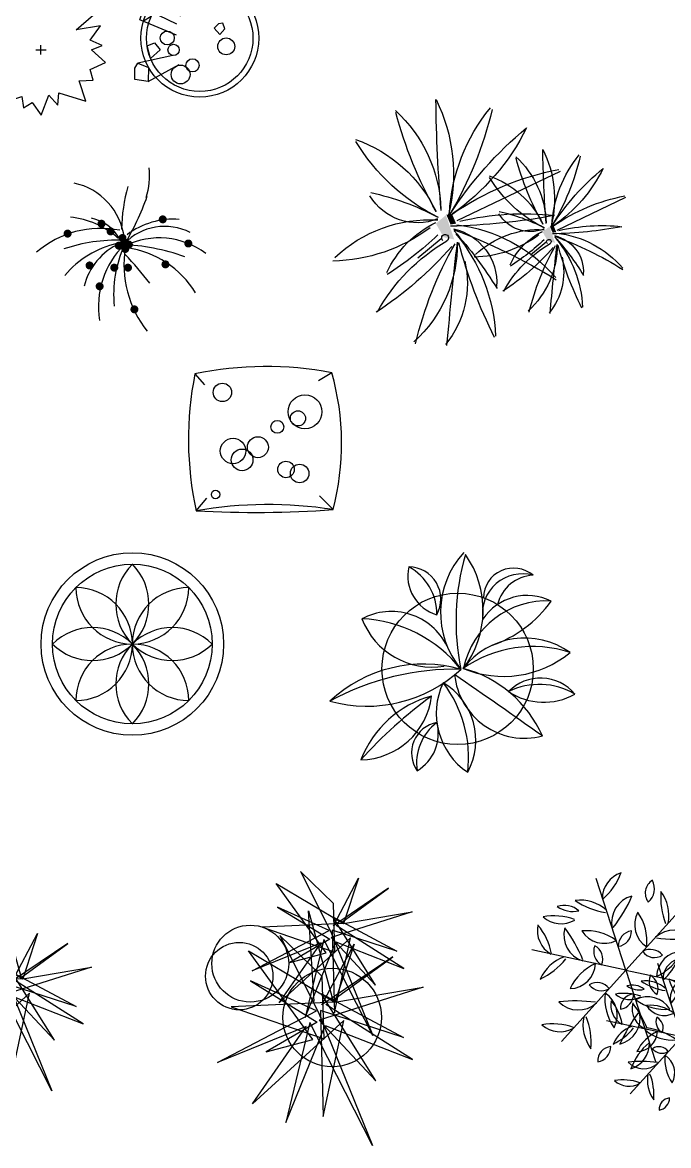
# Model space of a CAD drawing. Extents: x -42728 to 99010, y -18674 to 47645.
# Drawn here: x 39284 to 40984, y 4604 to 7557 of the extents above; entities that cross this region are included whole.
import ezdxf

# ---------------------------------------------------------------- set-up
doc = ezdxf.new("R2010")
doc.units = 0
doc.header["$LTSCALE"] = 100
doc.header["$MEASUREMENT"] = 0
doc.layers.get('0').update_dxf_attribs({"linetype": 'CONTINUOUS'})
for name, color, linetype in [('3', 4, 'CONTINUOUS'), ('9', 9, 'CONTINUOUS'), ('DIM', 3, 'CONTINUOUS'), ('DOOR', 3, 'CONTINUOUS'), ('FLOOR', 6, 'CONTINUOUS'), ('JJ', 1, 'CONTINUOUS'), ('PUB_TEXT', 7, 'CONTINUOUS'), ('字体标注', 3, 'CONTINUOUS'), ('家具', 223, 'CONTINUOUS'), ('标注', 252, 'CONTINUOUS'), ('门窗', 1, 'CONTINUOUS')]:
    doc.layers.add(name, color=color, linetype=linetype)

# ---------------------------------------------------------------- blocks, each defined once
blk = doc.blocks.new('A$C14F861FC')
at = {"layer": '家具'}
for p, q in [((171.8, 164.2), (321.5, 178.8)), ((143.8, 149.1), (106, 135.6)), ((290.8, 107.5), (390.6, 117.2)), ((272.1, 97.4), (246.9, 88.4))]:
    blk.add_line(p, q, dxfattribs=at)
at = {"layer": '家具', "extrusion": (0, 0, -1)}
for centre, major_axis, start_param, end_param in [((699.5, 276.2), (-549.7, 91.4), 5.953622, 6.206836), ((-18.5, 242.7), (-181.8, 30.3), 2.494618, 3.294638), ((-35.5, 166.4), (-183.6, 30.6), 2.092727, 2.877354), ((2170.2, -368.6), (-2059.9, 343), 0.102685, 0.172693), ((-17.8, 298.6), (-216.2, 35.9), 2.864317, 3.573622), ((342.6, 359.1), (-261.9, 43.5), 5.359052, 5.923231), ((-145.3, 555.7), (-484.4, 80.7), 3.558984, 3.863133), ((384.8, 83.2), (-235.3, 39.2), 0.237054, 0.872676), ((-100.3, -46.3), (-330.5, 55), 1.964855, 2.243695), ((463.5, -217.8), (-486.7, 81), 0.756572, 1.066327), ((90.3, 468.7), (-300.1, 49.9), 3.790996, 4.287809), ((146.8, 248.4), (-72.3, 12), 4.528664, 5.919561), ((642.6, 182.1), (-366.5, 60.8), 5.953943, 6.207157), ((163.9, 159.8), (-121.2, 20.3), 2.493364, 3.293384), ((1623.1, -247.7), (-1373.3, 228.5), 0.102769, 0.172776), ((164.4, 197.1), (-144.1, 24.1), 2.863237, 3.572541), ((76, 6.5), (-179.6, 30), 0.998835, 1.811523), ((404.7, 237.4), (-174.6, 29.1), 5.358702, 5.922881), ((152.6, 109), (-122.4, 20.5), 2.09212, 2.876748), ((261.3, -182.2), (-363.7, 60.5), 1.151118, 1.566642), ((79.4, 368.5), (-322.9, 53.8), 3.558989, 3.863137), ((432.8, 53.5), (-156.8, 26.1), 0.237007, 0.872628), ((71.8, 380.1), (-218.8, 36.5), 4.258126, 4.87682), ((158.7, 35.5), (-135, 22.4), 0.615515, 1.300569), ((485.2, -147.2), (-324.5, 54.1), 0.756328, 1.066082), ((236.4, 310.5), (-200.1, 33.3), 3.790661, 4.287475), ((-42, 584), (-460.1, 76.7), 4.143073, 4.324932), ((149, 148.3), (-3.18, 3.18), 4.983467, 10.031563), ((435.4, 970.7), (-844, 140.6), 4.712991, 4.873805), ((-302.9, -36.6), (-496.2, 82.7), 2.590301, 2.778681), ((-301.9, -399.2), (-713.3, 118.8), 2.104666, 2.312064), ((123.7, 94.3), (-72.2, 12), 1.982223, 3.387685), ((-48.9, 71.8), (-223.3, 37.2), 2.630399, 3.280116), ((79.5, -20.9), (-198.3, 33.1), 1.868129, 2.619007), ((131.1, -204.1), (-364, 60.6), 1.524646, 1.86386), ((274.1, 163.6), (-48.2, 8), 4.528847, 5.919744), ((109.4, -32.8), (-220.3, 36.7), 1.964609, 2.243448), ((-78.7, 555.1), (-473.6, 78.8), 4.043169, 4.318556), ((193.4, -98), (-242.4, 40.3), 0.689303, 1.227611), ((-1.9, 195.1), (-171.6, 28.6), 3.313389, 4.160256), ((475.8, -239.1), (-485, 80.7), 0.416451, 0.704988), ((6719.2, -3110.8), (-7218.1, 1201.8), 0.276333, 0.294974), ((800.7, 77.1), (-631, 105.1), 6.00212, 6.210322), ((226.9, 2.4), (-119.8, 19.9), 0.999917, 1.812605), ((350.5, -123.4), (-242.5, 40.4), 1.150782, 1.566306), ((37, 125.5), (-125, 20.9), 3.09397, 4.013697), ((224.1, 251.5), (-145.9, 24.4), 4.257845, 4.876539), ((282, 21.7), (-90, 14.9), 0.61559, 1.300645), ((466.5, 645.2), (-562.7, 93.5), 4.713352, 4.874166), ((229.3, -15.9), (-132.2, 21.9), 1.869091, 2.619969), ((263.7, -138.1), (-242.7, 40.5), 1.524393, 1.863606), ((305.2, -67.3), (-161.6, 27), 0.688571, 1.226879), ((148.3, 387.4), (-306.8, 51), 4.143418, 4.325277), ((175, 128.1), (-114.4, 19.1), 3.313647, 4.160515), ((493.5, -161.4), (-323.4, 53.8), 0.416622, 0.705159), ((4655.7, -2075.8), (-4812.1, 801.2), 0.276325, 0.294966), ((275.5, 96.9), (-2.12, 2.12), 4.983467, 10.031563), ((710, 49.4), (-420.7, 70), 6.0021, 6.210302), ((-25.7, -26.3), (-330.8, 55.1), 2.590425, 2.778805), ((-25, -268.1), (-475.5, 79.3), 2.104577, 2.311976), ((258.7, 60.9), (-48.2, 7.9), 1.983382, 3.388844), ((143.7, 45.9), (-148.9, 24.7), 2.631393, 3.28111), ((123.8, 368.1), (-315.7, 52.7), 4.042716, 4.318103), ((200.9, 81.7), (-83.3, 13.9), 3.094662, 4.014388)]:
    blk.add_ellipse(centre, major_axis=major_axis, ratio=1, start_param=start_param, end_param=end_param, dxfattribs=at)
at = {"layer": '家具'}
for points in [[(159.6, 142.2), (160.2, 176), (147.4, 149.9), (144, 170.2)], [(169, 161.1), (168.3, 175), (161.7, 162.3), (161, 176.2)], [(282.7, 92.8), (283, 115.4), (274.5, 98), (272.2, 111.5)], [(288.9, 105.4), (288.5, 114.7), (284.1, 106.3), (283.6, 115.5)]]:
    blk.add_solid(points, dxfattribs=at)
blk = doc.blocks.new('A$C19F50691')
at = {"layer": '标注', "xscale": 1.99999999999923, "yscale": 1.99999999999923, "zscale": 1.99999999999923, "rotation": 20.01572589324329}
blk.add_blockref('A$C14F861FC', (116.5, -98.1), dxfattribs=at)
blk = doc.blocks.new('A$C53FD5F5C')
at = {"color": 1, "const_width": 150}
for points in [[(4667, 4206, 1), (4817, 4206, 1)], [(1093, 3670, 1), (1243, 3670, 1)], [(2365, 4041, 1), (2515, 4041, 1)], [(2708, 3753, 1), (2858, 3753, 1)], [(3155, 3505, 1), (3305, 3505, 1)], [(3224, 3340, 1), (3374, 3340, 1)], [(3395, 3258, 1), (3545, 3258, 1)], [(5629, 3299, 1), (5779, 3299, 1)], [(3017, 3217, 1), (3167, 3217, 1)], [(3258, 3093, 1), (3408, 3093, 1)], [(1918, 2474, 1), (2068, 2474, 1)], [(2846, 2392, 1), (2996, 2392, 1)], [(3361, 2392, 1), (3511, 2392, 1)], [(4770, 2515, 1), (4920, 2515, 1)], [(2296, 1691, 1), (2446, 1691, 1)], [(3602, 825, 1), (3752, 825, 1)]]:
    blk.add_lwpolyline(points, format="xyb", close=True, dxfattribs=at)
at = {"color": 8}
for centre, radius, start, end in [((1503, 5835), 2741, 342.9456, 6.4814), ((909, 3212), 2408, 6.9904, 78.0284), ((9318, 3740), 6124, 163.8561, 179.1105), ((-5383, 8477), 10130, 328.9873, 340.361), ((925, 1072), 3235, 48.7581, 83.8624), ((1746, 2702), 1577, 28.8901, 78.4579), ((2401, 206), 3661, 78.5516, 130.9815), ((4815, 1831), 2110, 62.9909, 135.9102), ((5152, 1304), 2910, 85.8741, 126.9558), ((3047, -2854), 6280, 88.3286, 108.729), ((4607, 577), 2931, 53.3231, 115.7633), ((3845, -248), 3641, 103.0452, 139.7766), ((4099, 1127), 2379, 114.0956, 166.2953), ((5574, 941), 3247, 134.4861, 189.3762), ((7216, 1397), 4319, 155.0888, 185.9637), ((2891, -4764), 8027, 70.5249, 87.8244), ((7351, 2516), 4065, 171.2496, 218.2333), ((2911, -424), 3591, 31.315, 82.1378), ((-13116, -12281), 22375, 39.0488, 42.6799)]:
    blk.add_arc(centre, radius, start, end, dxfattribs=at)
blk = doc.blocks.new('A$C71670F05')
at = {"color": 2, "xscale": 0.1, "yscale": 0.1, "zscale": 0.1}
blk.add_blockref('A$C53FD5F5C', (0, 0), dxfattribs=at)
blk = doc.blocks.new('A$C52631E65')
at = {"layer": '字体标注'}
blk.add_blockref('A$C71670F05', (0, 0), dxfattribs=at)
blk = doc.blocks.new('A$C48DA3724')
at = {"layer": '门窗', "xscale": 0.7, "yscale": 0.7, "zscale": 0.7}
blk.add_blockref('A$C52631E65', (0, 0), dxfattribs=at)
blk = doc.blocks.new('A$C23A7478F')
at = {"layer": 'DOOR'}
blk.add_circle((759.4, 852.5), 576, dxfattribs=at)
for centre, radius, start, end in [((1728.7, 1210), 1052.7, 142.82817, 201.13914), ((-81.1, 1464.9), 1043.2, 322.53676, 21.43055), ((-1075.6, 1605), 1980.2, 336.97364, 6.99367), ((905.7, 1598), 553.1, 159.42804, 241.3289), ((-152.3, 1204.9), 798, 353.35877, 47.39817), ((-2676.3, 267.4), 3422.6, 14.29814, 26.45879), ((207.7, 1196.1), 235.1, 348.6465, 103.54992), ((67, 1050), 384.3, 15.06453, 77.13188), ((477.9, 1476.9), 329.4, 189.12193, 263.07449), ((452.4, 1806.2), 1019.3, 286.79434, 335.84657), ((1376.4, 815.8), 573.4, 89.40343, 167.53842), ((911.5, 1335.6), 473.9, 274.94162, 6.49048), ((306.1, 624.9), 541.3, 42.9702, 124.43565), ((446, 1892.5), 934.4, 241.49318, 285.91267), ((391.5, 1398.5), 510.1, 219.88447, 307.52137), ((1443.1, 657.2), 308.9, 55.59711, 141.915), ((579.5, 374.9), 536.6, 73.99518, 172.85982), ((-31968.3, 49684.7), 58735.6, 303.029861, 303.825142), ((955.8, 185.9), 677.5, 25.99752, 107.96289), ((1355.4, 1226.4), 409.4, 247.68804, 309.82408), ((1389.6, 1004.8), 246.2, 219.64716, 337.86496), ((13.2, 1351.6), 910.6, 272.12798, 323.67378), ((1323.9, 254.1), 802.7, 135.95851, 197.59108), ((-144.2, 599.1), 916.2, 320.10433, 13.44527), ((240.2, 508.8), 590.6, 302.64358, 30.90601), ((431.4, -965.3), 1823.2, 52.29338, 80.03717), ((1371.8, 1181.8), 726, 210.60618, 283.92961), ((390.4, 271.8), 645.9, 335.11718, 56.31344), ((728.5, 160), 480.6, 124.51036, 187.88483), ((-77.2, 515.4), 535, 308.04293, 4.35226), ((145.5, 417.2), 340.3, 288.3182, 24.077), ((1760.4, 503.6), 931.9, 177.34307, 212.7126), ((701.4, 304.7), 410.4, 312.05804, 34.24832), ((966.7, 240.1), 304.7, 322.71914, 75.95081), ((1102.3, 258.4), 229.3, 297.76349, 67.45102), ((935.1, 152.7), 290.7, 340.48316, 54.76773)]:
    blk.add_arc(centre, radius, start, end, dxfattribs=at)
blk = doc.blocks.new('A$C4A4D3FF8')
at = {"layer": 'FLOOR', "extrusion": (0, 0, -1), "xscale": -0.225, "yscale": 0.225, "zscale": -0.225, "rotation": 248.3538133016243}
blk.add_blockref('A$C23A7478F', (-459.9, 88.9), dxfattribs=at)
blk = doc.blocks.new('A$C3DC24E38')
at = {"layer": 'DIM', "xscale": 0.6400000000000001, "yscale": 0.6400000000000001, "zscale": 0.6400000000000001}
blk.add_blockref('A$C4A4D3FF8', (0, 0), dxfattribs=at)
blk = doc.blocks.new('A$C4F1C3787')
at = {"layer": '3'}
for radius in [40, 35]:
    blk.add_circle((40, 40), radius, dxfattribs=at)
at = {"layer": '9'}
for centre, start, end in [((57.6, 57.5), 135.1616, 224.8384), ((22.4, 57.5), 315.1616, 44.8384), ((15.18, 39.93), 0.1616, 89.8384), ((40.07, 64.82), 180.1616, 269.8384), ((39.93, 64.82), 270.1616, 359.8384), ((64.82, 39.93), 90.1616, 179.8384), ((22.5, 22.4), 45.1616, 134.8384), ((57.5, 22.4), 45.1616, 134.8384), ((22.5, 57.6), 225.1616, 314.8384), ((40.07, 15.18), 90.1616, 179.8384), ((15.18, 40.07), 270.1616, 359.8384), ((57.6, 22.5), 135.1616, 224.8384), ((39.93, 15.18), 0.1616, 89.8384), ((57.5, 57.6), 225.1616, 314.8384), ((64.82, 40.07), 180.1616, 269.8384), ((22.4, 22.5), 315.1616, 44.8384)]:
    blk.add_arc(centre, 24.82, start, end, dxfattribs=at)
blk = doc.blocks.new('A$C1C780E67')
for p, q in [((336.4, 636.4), (249.6, 720.3)), ((249.6, 720.3), (329.4, 562.2)), ((317.3, 507), (185.5, 689)), ((185.5, 689), (363, 583.7)), ((336.2, 578.1), (402.2, 702.7)), ((402.2, 702.7), (363, 583.7)), ((481.5, 676.7), (336.2, 578.1)), ((358.9, 587.3), (481.5, 676.7)), ((325.3, 565.8), (189.4, 627.1)), ((189.4, 627.1), (326.7, 542.6)), ((340.5, 508.5), (336.4, 636.4)), ((285.6, 378.7), (270.7, 616.8)), ((270.7, 616.8), (335.2, 381.9)), ((543.6, 614.6), (330.4, 546.7)), ((446.9, 422), (334.7, 601.3)), ((334.7, 601.3), (503.5, 511)), ((363, 583.7), (543.6, 614.6)), ((122.2, 459.7), (325.3, 565.8)), ((363, 583.7), (150, 574.1)), ((150, 574.1), (340.5, 508.5)), ((329.4, 562.2), (439.7, 289.5)), ((503.5, 511), (333, 566.3)), ((333, 566.3), (338.8, 349.1)), ((521.9, 465.6), (343.9, 578.6)), ((304, 533.4), (122.2, 459.7)), ((380.9, 546), (193.5, 374.9)), ((193.5, 374.9), (304, 533.4)), ((306.4, 444.8), (195.1, 552.3)), ((195.1, 552.3), (297.4, 349.6)), ((326.7, 542.6), (221.8, 481.6)), ((311.3, 541.6), (262, 336.5)), ((262, 336.5), (342.7, 535.8)), ((439.7, 289.5), (311.3, 541.6)), ((330.4, 546.7), (446.9, 422)), ((338.8, 349.1), (380.9, 546)), ((342.7, 535.8), (521.9, 465.6)), ((281.9, 278.9), (112.9, 512.2)), ((112.9, 512.2), (340.5, 377.2)), ((221.8, 481.6), (317.3, 507)), ((306.1, 370.1), (390.7, 529.8)), ((390.7, 529.8), (340.5, 377.2)), ((492.4, 496.4), (306.1, 370.1)), ((335.2, 381.9), (492.4, 496.4)), ((311.7, 280.8), (306.4, 444.8)), ((292.1, 354.3), (117.9, 432.9)), ((117.9, 432.9), (294, 324.5)), ((572.1, 416.8), (298.7, 329.8)), ((340.5, 377.2), (572.1, 416.8)), ((448.1, 169.9), (304.2, 399.8)), ((304.2, 399.8), (520.6, 284.1)), ((340.5, 377.2), (67.4, 364.9)), ((67.4, 364.9), (311.7, 280.8)), ((302.1, 354.9), (309.5, 76.5)), ((520.6, 284.1), (302.1, 354.9)), ((544.2, 225.8), (316, 370.7)), ((31.7, 218.3), (292.1, 354.3)), ((363.4, 328.9), (123.2, 109.5)), ((297.4, 349.6), (438.8, 0)), ((298.7, 329.8), (448.1, 169.9)), ((309.5, 76.5), (363.4, 328.9)), ((264.9, 312.7), (31.7, 218.3)), ((123.2, 109.5), (264.9, 312.7)), ((294, 324.5), (159.5, 246.3)), ((274.2, 323.2), (211, 60.3)), ((211, 60.3), (314.5, 315.8)), ((438.8, 0), (274.2, 323.2)), ((314.5, 315.8), (544.2, 225.8)), ((159.5, 246.3), (281.9, 278.9))]:
    blk.add_line(p, q)
for centre, radius in [((117.6, 478.3), 101.1), ((88.6, 445.4), 88.6), ((333.1, 336.9), 129.6)]:
    blk.add_circle(centre, radius)
blk = doc.blocks.new('A$C2F3377FA')
for p, q in [((198, 295.4), (186.4, 481.1)), ((186.4, 481.1), (236.7, 297.9)), ((214.2, 346.9), (127.4, 430.8)), ((127.4, 430.8), (207.2, 272.7)), ((195.1, 217.5), (63.3, 399.5)), ((63.3, 399.5), (240.8, 294.2)), ((214, 288.7), (280, 413.3)), ((359.3, 387.2), (214, 288.7)), ((236.7, 297.9), (359.3, 387.2)), ((280, 413.3), (240.8, 294.2)), ((203.1, 276.3), (67.2, 337.6)), ((67.2, 337.6), (204.6, 253.1)), ((421.5, 325.1), (208.2, 257.2)), ((218.3, 219), (214.2, 346.9)), ((240.8, 294.2), (421.5, 325.1)), ((324.8, 132.5), (212.5, 311.9)), ((212.5, 311.9), (381.3, 221.6)), ((0, 170.2), (203.1, 276.3)), ((240.8, 294.2), (27.8, 284.6)), ((27.8, 284.6), (218.3, 219)), ((207.2, 272.7), (317.5, 0)), ((210.8, 276.8), (216.7, 59.7)), ((381.3, 221.6), (210.8, 276.8)), ((399.7, 176.1), (221.7, 289.2)), ((181.8, 243.9), (0, 170.2)), ((258.7, 256.5), (71.3, 85.4)), ((71.3, 85.4), (181.8, 243.9)), ((204.6, 253.1), (99.6, 192.1)), ((189.1, 252.1), (139.8, 47)), ((139.8, 47), (220.5, 246.3)), ((317.5, 0), (189.1, 252.1)), ((208.2, 257.2), (324.8, 132.5)), ((216.7, 59.7), (258.7, 256.5)), ((220.5, 246.3), (399.7, 176.1)), ((99.6, 192.1), (195.1, 217.5))]:
    blk.add_line(p, q)
blk = doc.blocks.new('A$C23AA4174')
for p, q in [((247.6, 383.1), (169.5, 623.9)), ((247.6, 383.1), (417, 571.1)), ((247.6, 383.1), (0, 435.9)), ((394.3, 207.7), (331.8, 400.3)), ((247.6, 383.1), (78.1, 195.1)), ((247.6, 383.1), (325.7, 142.3)), ((247.6, 383.1), (495.1, 330.4)), ((394.3, 207.7), (529.8, 358.1)), ((394.3, 207.7), (196.2, 249.9)), ((394.3, 207.7), (258.7, 57.3)), ((394.3, 207.7), (592.3, 165.5)), ((394.3, 207.7), (456.8, 15.1))]:
    blk.add_line(p, q)
for centre, radius, start, end in [((256.5, 571), 71, 107.9503, 180.25), ((76.4, 697.3), 168.7, 310.9368, 339.6122), ((337.5, 585.6), 39.2, 121.4218, 217.1361), ((276.5, 597.1), 46.1, 310.2594, 28.2985), ((126.6, 460.6), 106.4, 49.0035, 96.6479), ((219.8, 716.4), 183.5, 234.9134, 261.803), ((280.9, 509), 70.9, 104.2812, 192.7298), ((-106.8, 741.1), 404.7, 322.4997, 336.1887), ((522.4, 573.8), 183.5, 174.9134, 201.803), ((254.2, 526.6), 106.4, 349.0035, 36.6479), ((85.4, 493), 60, 50.1886, 107.7767), ((107.3, 605.6), 68.4, 233.9891, 283.9762), ((339.3, 502), 68.8, 151.3855, 237.5271), ((168.1, 457.8), 134.9, 354.0652, 34.8473), ((420.9, 474.4), 71, 47.9503, 120.25), ((440.3, 693.5), 168.7, 250.9368, 279.6122), ((57.6, 357), 168.7, 70.9368, 99.6122), ((77, 576), 71, 227.9503, 300.25), ((85.5, 486.8), 71, 167.9503, 240.25), ((-113.9, 394), 168.7, 10.9368, 39.6122), ((155.2, 474.9), 70.9, 164.2812, 252.7298), ((-239.7, 255.2), 404.7, 22.4997, 36.1887), ((143.1, 351.7), 134.9, 54.0652, 94.8473), ((190.5, 522), 68.8, 211.3855, 297.5271), ((269, 445), 41.8, 99.8927, 179.0923), ((223.6, 483.8), 38.3, 275.5277, 3.4573), ((373.3, 417.2), 70.9, 44.2812, 132.7298), ((500.4, 420.8), 66.2, 108.8417, 181.3429), ((423.7, 474.3), 56.1, 280.8936, 9.291), ((204.7, 432.6), 41.8, 159.8927, 239.0923), ((148.4, 412.7), 38.3, 335.5277, 63.4573), ((380.4, 869), 404.7, 262.4997, 276.1887), ((120, 317.1), 106.4, 109.0035, 156.6479), ((311.9, 395.5), 41.8, 39.8927, 119.0923), ((322.8, 454.2), 38.3, 215.5277, 303.4573), ((272.6, 489.3), 134.9, 294.0652, 334.8473), ((396.4, 363.1), 68.8, 91.3855, 177.5271), ((-55, 525.7), 183.5, 294.9134, 321.803), ((222.6, 277), 134.9, 114.0652, 154.8473), ((98.8, 403.1), 68.8, 271.3855, 357.5271), ((401.4, 358), 56.8, 107.9503, 180.25), ((257.4, 459.1), 135, 310.9368, 339.6122), ((550.1, 240.5), 183.5, 114.9134, 141.803), ((375.2, 449.1), 106.4, 289.0035, 336.6479), ((466.2, 369.7), 31.3, 121.4218, 217.1361), ((417.4, 378.9), 36.9, 310.2594, 28.2985), ((297.5, 269.7), 85.1, 49.0035, 96.6479), ((346.8, 353.5), 38.3, 155.5277, 243.4573), ((290.4, 333.6), 41.8, 339.8927, 59.0923), ((734.8, 511.1), 404.7, 202.4997, 216.1887), ((339.9, 291.3), 70.9, 344.2812, 72.7298), ((421, 308.4), 56.7, 104.2812, 192.7298), ((110.7, 494.1), 323.8, 322.4997, 336.1887), ((445.9, 392.8), 60, 290.1886, 347.7767), ((532.4, 317.6), 68.4, 113.9891, 163.9762), ((614.1, 360.3), 146.8, 174.9134, 201.803), ((399.6, 322.5), 85.1, 349.0035, 36.6479), ((172.4, 312), 38.3, 35.5277, 123.4573), ((183.2, 370.7), 41.8, 219.8927, 299.0923), ((264.5, 295.6), 48, 50.1886, 107.7767), ((282.1, 385.6), 54.7, 233.9891, 283.9762), ((372.1, 474.4), 146.8, 234.9134, 261.803), ((467.7, 302.8), 55.1, 151.3855, 237.5271), ((330.7, 267.5), 107.9, 354.0652, 34.8473), ((612.7, 371.4), 168.7, 190.9368, 219.6122), ((413.3, 278.7), 71, 347.9503, 60.25), ((532.9, 280.7), 56.8, 47.9503, 120.25), ((548.4, 456), 135, 250.9368, 279.6122), ((114.8, -102.8), 404.7, 82.4997, 96.1887), ((121.9, 349), 70.9, 224.2812, 312.7298), ((327, 308.4), 134.9, 174.0652, 214.8473), ((155.8, 264.3), 68.8, 331.3855, 57.5271), ((264.6, 290.6), 56.8, 167.9503, 240.25), ((105.1, 216.4), 135, 10.9368, 39.6122), ((242.3, 186.8), 135, 70.9368, 99.6122), ((257.8, 362), 56.8, 227.9503, 300.25), ((271.6, 282.4), 38.3, 95.5277, 183.4573), ((226.1, 321.2), 41.8, 279.8927, 359.0923), ((320.4, 281.2), 56.7, 164.2812, 252.7298), ((4.5, 105.3), 323.8, 22.4997, 36.1887), ((304.6, 244.2), 68.8, 31.3855, 117.5271), ((352, 414.5), 134.9, 234.0652, 274.8473), ((214.2, 257.2), 70.9, 284.2812, 12.7298), ((602, 25.1), 404.7, 142.4997, 156.1887), ((310.7, 182.6), 107.9, 54.0652, 94.8473), ((348.6, 318.8), 55.1, 211.3855, 297.5271), ((411.4, 257.2), 33.4, 99.8927, 179.0923), ((375.1, 288.3), 30.7, 275.5277, 3.4573), ((494.8, 234.9), 56.7, 44.2812, 132.7298), ((500.5, 596.4), 323.8, 262.4997, 276.1887), ((596.6, 237.8), 52.9, 108.8417, 181.3429), ((535.2, 280.7), 44.9, 280.8936, 9.291), ((54.9, 72.8), 168.7, 70.9368, 99.6122), ((74.3, 291.8), 71, 227.9503, 300.25), ((241, 239.6), 106.4, 169.0035, 216.6479), ((-27.2, 192.4), 183.5, 354.9134, 21.803), ((360, 247.3), 33.4, 159.8927, 239.0923), ((314.9, 231.4), 30.7, 335.5277, 63.4573), ((389.3, 213.9), 39.2, 1.4218, 97.1361), ((429.8, 261), 46.1, 190.2594, 268.2985), ((445.7, 217.6), 33.4, 39.8927, 119.0923), ((454.5, 264.6), 30.7, 215.5277, 303.4573), ((414.3, 292.6), 107.9, 294.0652, 334.8473), ((513.3, 191.7), 55.1, 91.3855, 177.5271), ((292.2, 154.9), 85.1, 109.0035, 156.6479), ((152.2, 321.8), 146.8, 294.9134, 321.803), ((374.3, 122.8), 107.9, 114.0652, 154.8473), ((275.2, 223.7), 55.1, 271.3855, 357.5271), ((368.5, 305.6), 106.4, 229.0035, 276.6479), ((275.4, 49.8), 183.5, 54.9134, 81.803), ((636.3, 93.6), 146.8, 114.9134, 141.803), ((496.3, 260.5), 85.1, 289.0035, 336.6479), ((211.6, 144), 38.3, 95.5277, 183.4573), ((166.1, 182.8), 41.8, 279.8927, 359.0923), ((418.8, 64.7), 168.7, 130.9368, 159.6122), ((238.8, 191), 71, 287.9503, 0.25), ((334.1, 150.8), 30.7, 35.5277, 123.4573), ((473.6, 184), 30.7, 155.5277, 243.4573), ((428.6, 168.1), 33.4, 339.8927, 59.0923), ((784.1, 310), 323.8, 202.4997, 216.1887), ((468.2, 134.2), 56.7, 344.2812, 72.7298), ((553, 215.4), 48, 290.1886, 347.7767), ((622.2, 155.2), 54.7, 113.9891, 163.9762), ((342.8, 197.8), 33.4, 219.8927, 299.0923), ((457.8, 147.9), 107.9, 174.0652, 214.8473), ((320.9, 112.6), 55.1, 331.3855, 57.5271), ((413.5, 127.1), 30.7, 95.5277, 183.4573), ((377.1, 158.2), 33.4, 279.8927, 359.0923), ((439.9, 96.6), 55.1, 31.3855, 117.5271), ((686.4, 198.3), 135, 190.9368, 219.6122), ((526.8, 124.1), 56.8, 347.9503, 60.25), ((288, -181.1), 323.8, 82.4997, 96.1887), ((293.7, 180.4), 56.7, 224.2812, 312.7298), ((367.6, 107), 56.7, 284.2812, 12.7298), ((677.8, -78.7), 323.8, 142.4997, 156.1887), ((477.8, 232.8), 107.9, 234.0652, 274.8473), ((240.1, -40.6), 135, 70.9368, 99.6122), ((255.6, 134.7), 56.8, 227.9503, 300.25), ((389, 92.9), 85.1, 169.0035, 216.6479), ((174.4, 55.1), 146.8, 354.9134, 21.803), ((507.6, 72.4), 31.3, 1.4218, 97.1361), ((540, 110), 36.9, 190.2594, 268.2985), ((491, 145.7), 85.1, 229.0035, 276.6479), ((416.5, -59), 146.8, 54.9134, 81.803), ((365.5, 16.4), 30.7, 95.5277, 183.4573), ((329.1, 47.5), 33.4, 279.8927, 359.0923), ((531.3, -47), 135, 130.9368, 159.6122), ((387.2, 54), 56.8, 287.9503, 0.25)]:
    blk.add_arc(centre, radius, start, end)
blk = doc.blocks.new('P12PLT04')
at = {"color": 0, "linetype": 'ByBlock'}
for p, q in [((-0.1585, 0.3957), (-0.1445, 0.4898)), ((-0.1445, 0.4898), (-0.0696, 0.4466)), ((-0.0696, 0.4466), (0.0054, 0.5533)), ((0.0054, 0.5533), (0.0702, 0.383)), ((-0.2854, 0.2641), (-0.3516, 0.458)), ((-0.3516, 0.458), (-0.1585, 0.3957)), ((0.0702, 0.383), (0.1477, 0.4694)), ((0.1477, 0.4694), (0.1565, 0.3627)), ((0.1565, 0.3627), (0.3839, 0.4339)), ((0.3839, 0.4339), (0.3281, 0.2636)), ((-0.4069, 0.1622), (-0.4316, 0.2801)), ((-0.4316, 0.2801), (-0.2854, 0.2641)), ((0.3281, 0.2636), (0.4472, 0.2579)), ((0.4472, 0.2579), (0.4206, 0.1654)), ((-0.5142, 0.1162), (-0.4069, 0.1622)), ((-0.4352, 0.0122), (-0.5142, 0.1162)), ((0.4206, 0.1654), (0.5504, 0.1086)), ((0.5504, 0.1086), (0.431, 0.0006)), ((-0.5587, -0.1023), (-0.4352, 0.0122)), ((-0.038, 0), (0.048, 0)), ((0, -0.0378), (0, 0.041)), ((0.431, 0.0006), (0.5212, -0.0375)), ((0.5212, -0.0375), (0.4203, -0.0808)), ((0.4203, -0.0808), (0.5072, -0.2014)), ((-0.4012, -0.1493), (-0.5587, -0.1023)), ((-0.4812, -0.2471), (-0.4012, -0.1493)), ((0.5072, -0.2014), (0.3012, -0.1684)), ((0.3012, -0.1684), (0.4475, -0.2954)), ((-0.3364, -0.2496), (-0.4812, -0.2471)), ((-0.3872, -0.4008), (-0.3364, -0.2496)), ((-0.2185, -0.3779), (-0.3872, -0.4008)), ((-0.2208, -0.4834), (-0.2185, -0.3779)), ((0.3712, -0.3957), (0.229, -0.3602)), ((0.229, -0.3602), (0.248, -0.4758)), ((0.4475, -0.2954), (0.3357, -0.2928)), ((0.3357, -0.2928), (0.3712, -0.3957)), ((-0.0734, -0.4199), (-0.2208, -0.4834)), ((0.032, -0.552), (-0.0734, -0.4199)), ((0.1032, -0.4186), (0.032, -0.552)), ((0.248, -0.4758), (0.1032, -0.4186))]:
    blk.add_line(p, q, dxfattribs=at)
blk = doc.blocks.new('A$C46972DC1')
at = {"layer": 'JJ', "color": 4}
for p, q in [((636.7, 313.9), (699.5, 367.4)), ((718, 356.3), (651.5, 302.8)), ((714.3, 369.3), (699.5, 369.3)), ((699.5, 367.4), (703.2, 358.2)), ((703.2, 358.2), (718, 356.3)), ((718, 356.3), (714.3, 369.3)), ((415, 308.3), (429.8, 332.3)), ((429.8, 332.3), (444.6, 334.2)), ((444.6, 334.2), (455.7, 306.5)), ((542.5, 260.4), (444.6, 334.2)), ((437.2, 286.2), (415, 308.3)), ((455.7, 306.5), (437.2, 286.2)), ((435.4, 251.1), (442.7, 271.4)), ((437.2, 286.2), (531.4, 240)), ((442.7, 271.4), (456.8, 276.6)), ((456.8, 276.6), (464.9, 259.3)), ((531.4, 210.5), (435.4, 251.1)), ((464.9, 259.3), (444.5, 247.3)), ((642.3, 240), (631.2, 229)), ((653.3, 241.9), (642.3, 240)), ((658.9, 227.1), (653.3, 241.9)), ((631.2, 229), (646, 212.4)), ((646, 212.4), (658.9, 227.1)), ((454.3, 182.4), (474.1, 190.2)), ((463.3, 149.6), (454.3, 182.4)), ((474.1, 190.2), (488.9, 171.7)), ((522.2, 157), (429.8, 136.7)), ((488.9, 171.7), (463.3, 149.6)), ((422.4, 123.7), (429.8, 136.7)), ((422.4, 94.2), (422.4, 123.7)), ((429.8, 136.7), (458.1, 125.9)), ((457.5, 88.7), (538.8, 133)), ((458.1, 125.9), (457.5, 88.7)), ((457.5, 88.7), (422.4, 94.2))]:
    blk.add_line(p, q, dxfattribs=at)
for centre, radius in [((592.9, 202.5), 155), ((592.9, 202.5), 140), ((666.3, 288), 13.1), ((507.4, 203.1), 18.3), ((524, 171.7), 14.9), ((662.6, 181), 22.2), ((573.9, 131.1), 17.4), ((542.5, 107.1), 24.8)]:
    blk.add_circle(centre, radius, dxfattribs=at)
at = {"layer": 'JJ', "color": 3, "xscale": -311.0400000000081, "yscale": 311.0399999999936, "zscale": 311.04, "rotation": 180}
blk.add_blockref('P12PLT04', (173.8, 172.1), dxfattribs=at)
blk = doc.blocks.new('A$C4FE811F3')
at = {"layer": 'JJ', "color": 3}
for p, q in [((0, 360), (25.3, 331.2)), ((360, 363.2), (324.7, 341.7)), ((3.3, 0), (31.1, 33.6)), ((363.2, 3.3), (327.4, 39.4))]:
    blk.add_line(p, q, dxfattribs=at)
for centre, radius in [((72.3, 311.4), 24.2), ((289.5, 260.4), 44.6), ((216.6, 220.8), 16.9), ((271, 243.1), 19.9), ((100.2, 157.4), 33.4), ((165.6, 167.3), 27.6), ((124, 134), 28.5), ((239.4, 108.8), 21.7), ((275.4, 98.2), 24.4), ((54.4, 43.2), 11.2)]:
    blk.add_circle(centre, radius, dxfattribs=at)
for centre, radius, start, end in [((859.5, 187.8), 876.6, 168.6695, 192.3673), ((188.2, -540.3), 919.8, 79.2328, 101.804), ((-291.6, 177.3), 677.6, 345.1124, 15.9244), ((193.2, -1094.3), 1110.7, 81.1917, 99.845), ((157.1, 2888.7), 2892.8, 266.9509, 274.0859)]:
    blk.add_arc(centre, radius, start, end, dxfattribs=at)

msp = doc.modelspace()

# ---------------------------------------------------------------- block references
for name, p in [('A$C46972DC1', (39157.64729, 7313.45954)), ('A$C19F50691', (40101.00265, 6708.33687)), ('A$C48DA3724', (39321.20774, 6745.25049)), ('A$C4FE811F3', (39737.8502, 6273.23244)), ('A$C1C780E67', (39765.78328, 4604.38845)), ('A$C23AA4174', (40624.01897, 4682.67012)), ('A$C2F3377FA', (39043.88575, 4748.5128))]:
    msp.add_blockref(name, p)
at = {"xscale": 2.4, "yscale": 2.4, "zscale": 2.4}
msp.add_blockref('A$C3DC24E38', (40093.17205, 5585.87177), dxfattribs=at)
at = {"layer": 'PUB_TEXT', "color": 3, "xscale": 6, "yscale": 6, "zscale": 6}
msp.add_blockref('A$C4F1C3787', (39333.20913, 5682.99438), dxfattribs=at)

doc.saveas('drawing.dxf')
